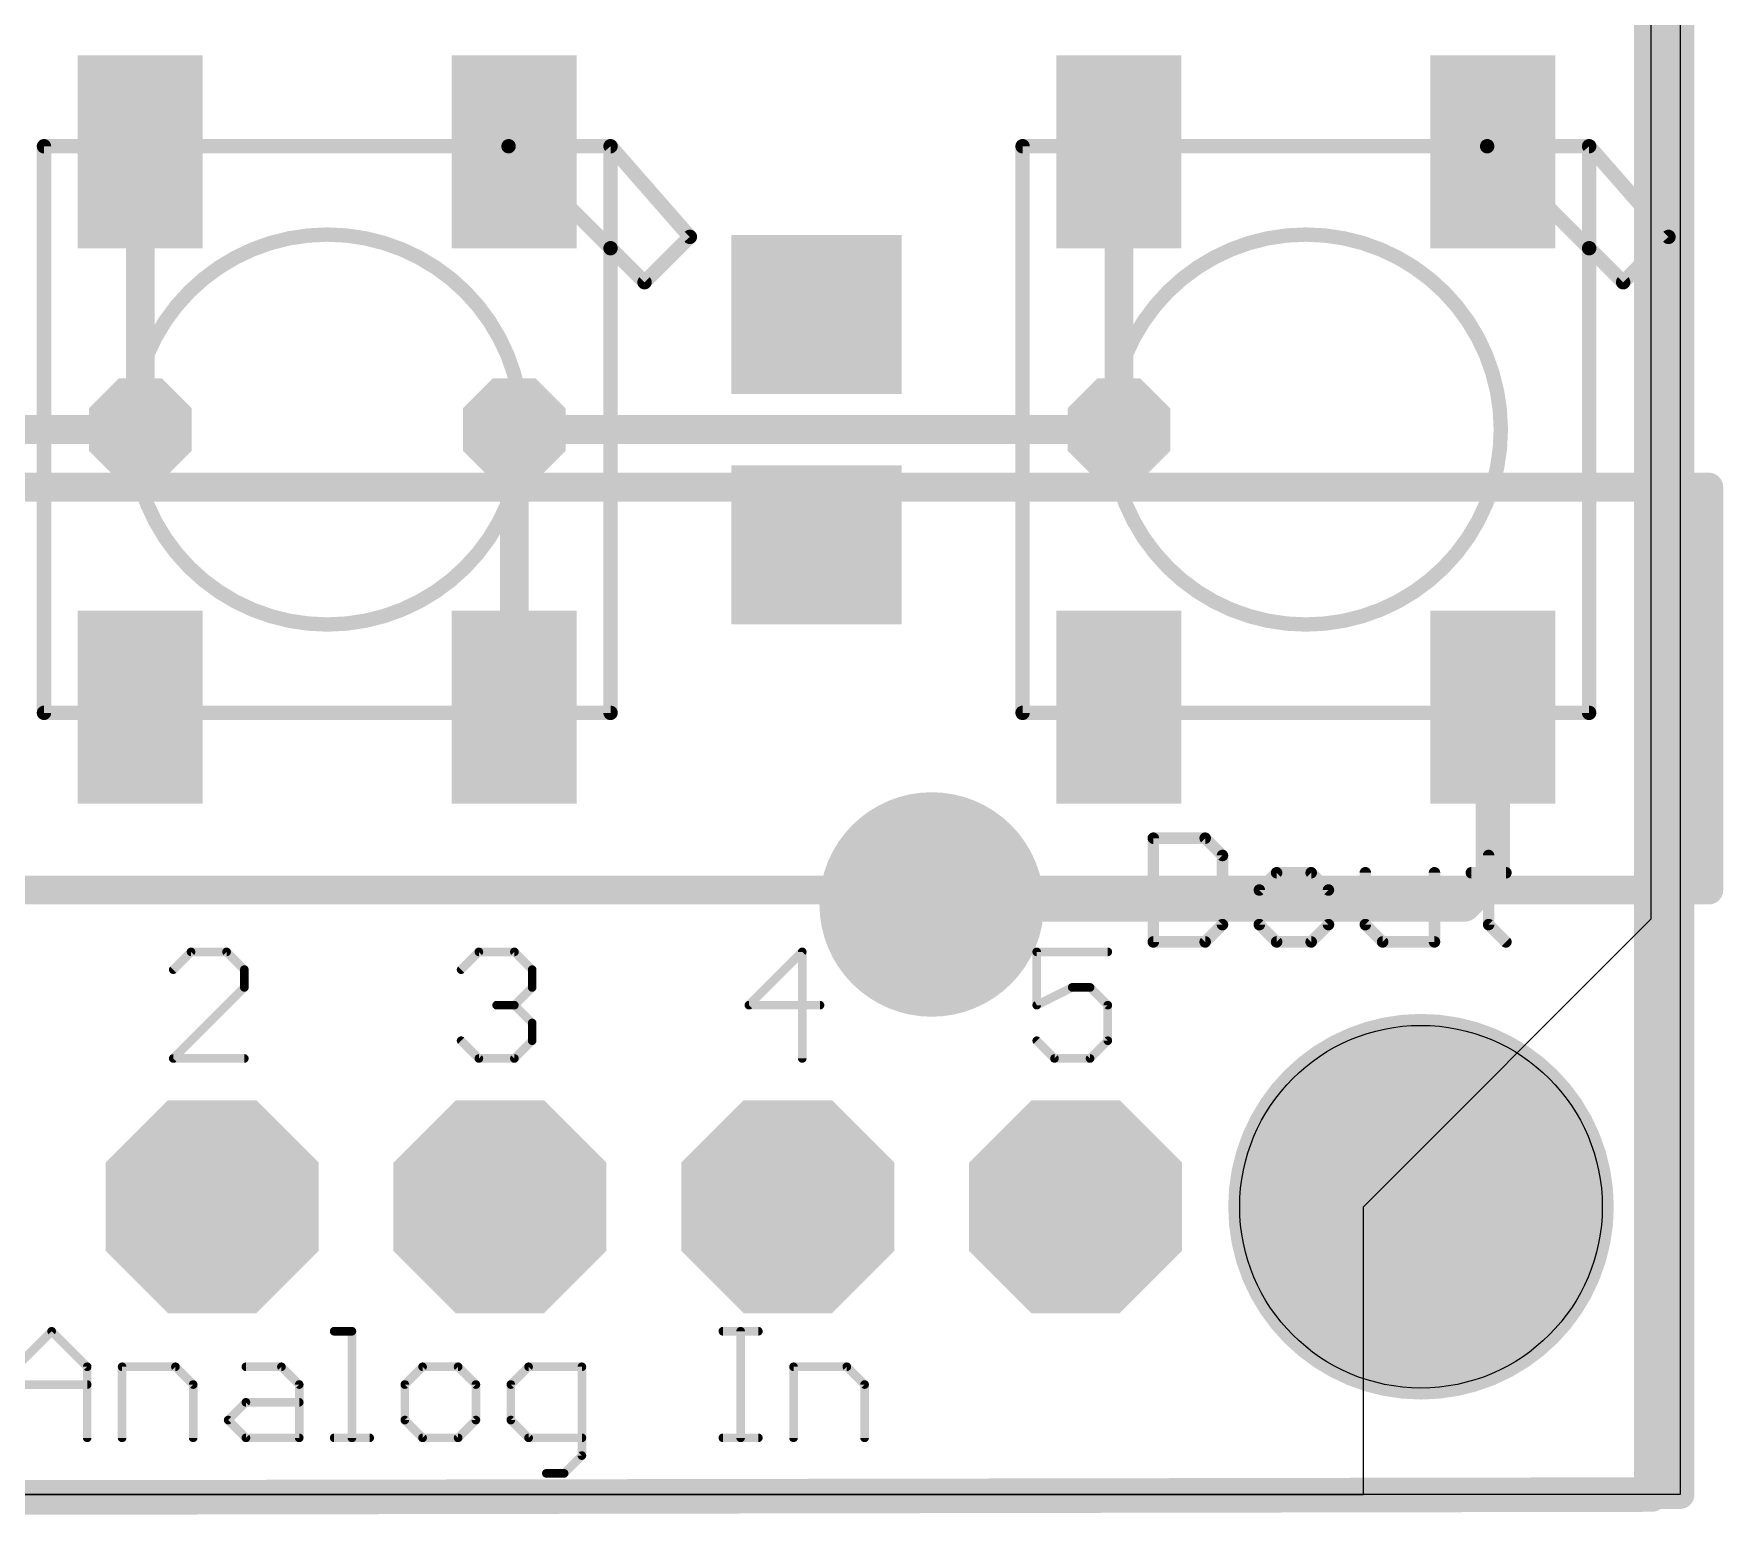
# Model space of a CAD drawing. Extents: x -0.4 to 69.2, y -1 to 53.5.
# Drawn here: x 54.31 to 69.22, y -0.28 to 12.89 of the extents above; entities that cross this region are included whole.
import ezdxf

# ---------------------------------------------------------------- set-up
doc = ezdxf.new("R2010")
doc.units = 0
for name, color, linetype in [('1', 12, 'CONTINUOUS'), ('16', 132, 'CONTINUOUS'), ('17', 110, 'CONTINUOUS'), ('18', 110, 'CONTINUOUS'), ('20', 53, 'CONTINUOUS'), ('21', 40, 'CONTINUOUS'), ('22', 6, 'CONTINUOUS'), ('29', 253, 'CONTINUOUS')]:
    doc.layers.add(name, color=color, linetype=linetype)

# ---------------------------------------------------------------- blocks, each defined once
blk = doc.blocks.new('RECT')
blk.add_solid([(-0.5, -0.5), (0.5, -0.5), (-0.5, 0.5), (0.5, 0.5)])
blk = doc.blocks.new('ROUNDP')
at = {"const_width": 0.5}
blk.add_lwpolyline([(0, -0.25, 1), (0, 0.25, 1), (0, -0.25)], format="xyb", dxfattribs=at)
blk = doc.blocks.new('OCTAGONP')
at = {"const_width": 0.5}
blk.add_lwpolyline([(-0.25, -0.1036), (-0.25, 0.1036), (-0.1036, 0.25), (0.1036, 0.25), (0.25, 0.1036), (0.25, -0.1036), (0.1036, -0.25), (-0.1036, -0.25), (-0.25, -0.1036), (-0.25, 0.1036)], dxfattribs=at)
blk = doc.blocks.new('OCTAGONV')
at = {"const_width": 0.5}
blk.add_lwpolyline([(-0.25, -0.1036), (-0.25, 0.1036), (-0.1036, 0.25), (0.1036, 0.25), (0.25, 0.1036), (0.25, -0.1036), (0.1036, -0.25), (-0.1036, -0.25), (-0.25, -0.1036), (-0.25, 0.1036)], dxfattribs=at)

msp = doc.modelspace()

# ---------------------------------------------------------------- linework, layer by layer
at = {"layer": '1'}
for points, const_width in [([(68.834, 53.34), (68.834, 0)], 0.254), ([(55.246, 11.848), (55.246, 9.398)], 0.254), ([(63.882, 11.848), (63.882, 9.398)], 0.254), ([(58.546, 9.398), (58.546, 6.948)], 0.254), ([(0.254, 8.89), (69.088, 8.89)], 0.254), ([(69.088, 8.89), (69.088, 5.334)], 0.254), ([(67.182, 5.461), (67.182, 6.948)], 0.3048), ([(66.928, 5.207), (67.182, 5.461)], 0.3048), ([(69.088, 5.334), (0.254, 5.334)], 0.254), ([(62.23, 5.207), (66.928, 5.207)], 0.3048), ([(68.834, 0), (0, 0)], 0.254)]:
    msp.add_lwpolyline(points, dxfattribs=dict(at, const_width=const_width))
for points, const_width in [([(55.3095, 11.848, 1), (55.1825, 11.848)], 0.127), ([(63.9455, 11.848, 1), (63.8185, 11.848)], 0.127), ([(55.1825, 9.398, 1), (55.3095, 9.398)], 0.127), ([(58.6095, 9.398, 1), (58.4825, 9.398)], 0.127), ([(63.8185, 9.398, 1), (63.9455, 9.398)], 0.127), ([(69.1515, 8.89, 1), (69.0245, 8.89)], 0.127), ([(69.088, 8.8265, 1), (69.088, 8.9535)], 0.127), ([(58.4825, 6.948, 1), (58.6095, 6.948)], 0.127), ([(67.2582, 6.948, 1), (67.1058, 6.948)], 0.1524), ([(67.1058, 5.461, 1), (67.2582, 5.461)], 0.1524), ([(67.2359, 5.4071, 1), (67.1281, 5.5149)], 0.1524), ([(69.0245, 5.334, 1), (69.1515, 5.334)], 0.127), ([(69.088, 5.2705, 1), (69.088, 5.3975)], 0.127), ([(62.23, 5.2832, 1), (62.23, 5.1308)], 0.1524), ([(66.8741, 5.2609, 1), (66.9819, 5.1531)], 0.1524), ([(66.928, 5.1308, 1), (66.928, 5.2832)], 0.1524), ([(68.7705, 0, 1), (68.8975, 0)], 0.127), ([(68.834, -0.0635, 1), (68.834, 0.0635)], 0.127)]:
    msp.add_lwpolyline(points, format="xyb", dxfattribs=dict(at, const_width=const_width))
at = {"layer": '16'}
for points, const_width in [([(68.58, 0), (68.58, 53.34)], 0.3048), ([(55.246, 9.398), (49.402, 9.398)], 0.254), ([(63.882, 9.398), (58.546, 9.398)], 0.254), ([(-0.254, -0.127), (68.58, 0)], 0.3048)]:
    msp.add_lwpolyline(points, dxfattribs=dict(at, const_width=const_width))
for points, const_width in [([(55.246, 9.3345, 1), (55.246, 9.4615)], 0.127), ([(58.546, 9.4615, 1), (58.546, 9.3345)], 0.127), ([(63.882, 9.3345, 1), (63.882, 9.4615)], 0.127), ([(68.5801, -0.0762, 1), (68.5799, 0.0762)], 0.1524), ([(68.5038, 0, 1), (68.6562, 0)], 0.1524)]:
    msp.add_lwpolyline(points, format="xyb", dxfattribs=dict(at, const_width=const_width))
at = {"layer": '20'}
for p, q in [((68.834, 53.34), (68.834, 0)), ((68.834, 0), (0.381, 0))]:
    msp.add_line(p, q, dxfattribs=at)
msp.add_circle((66.548, 2.54), 1.6, dxfattribs=at)
at = {"layer": '21'}
for points, const_width in [([(54.4278, 11.898, 1), (54.3642, 11.898)], 0.0635), ([(54.396, 11.9298, 1), (54.396, 11.8662)], 0.0635), ([(58.5185, 11.9205, 1), (58.4735, 11.8755)], 0.0635), ([(58.496, 11.9298, 1), (58.496, 11.8662)], 0.0635), ([(58.496, 11.8662, 1), (58.496, 11.9298)], 0.0635), ([(59.4278, 11.898, 1), (59.3642, 11.898)], 0.0635), ([(59.4199, 11.9189, 1), (59.3721, 11.8771)], 0.0635), ([(59.396, 11.8662, 1), (59.396, 11.9298)], 0.0635), ([(63.032, 11.9298, 1), (63.032, 11.8662)], 0.0635), ([(63.0638, 11.898, 1), (63.0003, 11.898)], 0.0635), ([(67.132, 11.9298, 1), (67.132, 11.8662)], 0.0635), ([(67.1545, 11.9205, 1), (67.1095, 11.8755)], 0.0635), ([(67.132, 11.8662, 1), (67.132, 11.9298)], 0.0635), ([(68.0637, 11.898, 1), (68.0002, 11.898)], 0.0635), ([(68.0559, 11.9189, 1), (68.0081, 11.8771)], 0.0635), ([(68.032, 11.8662, 1), (68.032, 11.9298)], 0.0635), ([(56.896, 7.6775, 1), (56.896, 11.1185, 1), (56.896, 7.6775)], 0.127), ([(65.532, 7.6775, 1), (65.532, 11.1185, 1), (65.532, 7.6775)], 0.127), ([(59.4278, 10.998, 1), (59.3642, 10.998)], 0.0635), ([(59.4185, 11.0205, 1), (59.3735, 10.9755)], 0.0635), ([(59.3735, 10.9755, 1), (59.4185, 11.0205)], 0.0635), ([(60.0721, 11.0771, 1), (60.1199, 11.1189)], 0.0635), ([(60.1185, 11.0755, 1), (60.0735, 11.1205)], 0.0635), ([(68.0545, 11.0205, 1), (68.0095, 10.9755)], 0.0635), ([(68.0637, 10.998, 1), (68.0002, 10.998)], 0.0635), ([(68.0095, 10.9755, 1), (68.0545, 11.0205)], 0.0635), ([(68.7081, 11.0771, 1), (68.7559, 11.1189)], 0.0635), ([(68.7545, 11.0755, 1), (68.7095, 11.1205)], 0.0635), ([(59.3642, 10.998, 1), (59.4278, 10.998)], 0.0635), ([(68.0002, 10.998, 1), (68.0637, 10.998)], 0.0635), ([(59.6735, 10.7205, 1), (59.7185, 10.6755)], 0.0635), ([(59.6735, 10.6755, 1), (59.7185, 10.7205)], 0.0635), ([(68.3095, 10.7205, 1), (68.3545, 10.6755)], 0.0635), ([(68.3095, 10.6755, 1), (68.3545, 10.7205)], 0.0635), ([(60.706, 9.4488, 1), (60.706, 9.3472)], 0.1016), ([(61.722, 9.3472, 1), (61.722, 9.4488)], 0.1016), ([(54.3642, 6.898, 1), (54.4278, 6.898)], 0.0635), ([(54.396, 6.9298, 1), (54.396, 6.8663)], 0.0635), ([(59.3642, 6.898, 1), (59.4278, 6.898)], 0.0635), ([(59.396, 6.8663, 1), (59.396, 6.9298)], 0.0635), ([(63.032, 6.9298, 1), (63.032, 6.8663)], 0.0635), ([(63.0003, 6.898, 1), (63.0638, 6.898)], 0.0635), ([(68.0002, 6.898, 1), (68.0637, 6.898)], 0.0635), ([(68.032, 6.8663, 1), (68.032, 6.9298)], 0.0635), ([(64.2112, 5.792, 1), (64.1604, 5.792)], 0.0508), ([(64.1858, 5.8174, 1), (64.1858, 5.7666)], 0.0508), ([(64.6614, 5.8099, 1), (64.6254, 5.774)], 0.0508), ([(64.6434, 5.7666, 1), (64.6434, 5.8174)], 0.0508), ([(64.8213, 5.6395, 1), (64.7705, 5.6395)], 0.0508), ([(64.778, 5.6215, 1), (64.8139, 5.6574)], 0.0508), ([(67.1703, 5.6395, 1), (67.1195, 5.6395)], 0.0508), ([(65.2738, 5.5123, 1), (65.2738, 5.4615)], 0.0508), ([(65.2918, 5.469, 1), (65.2559, 5.5049)], 0.0508), ([(65.5969, 5.5049, 1), (65.5609, 5.469)], 0.0508), ([(65.5789, 5.4615, 1), (65.5789, 5.5123)], 0.0508), ([(66.0822, 5.4869, 1), (66.0314, 5.4869)], 0.0508), ([(66.6924, 5.4869, 1), (66.6416, 5.4869)], 0.0508), ([(66.9924, 5.5123, 1), (66.9924, 5.4615)], 0.0508), ([(67.2974, 5.4615, 1), (67.2974, 5.5123)], 0.0508), ([(65.1467, 5.3344, 1), (65.0959, 5.3344)], 0.0508), ([(65.1034, 5.3524, 1), (65.1393, 5.3164)], 0.0508), ([(65.7568, 5.3344, 1), (65.706, 5.3344)], 0.0508), ([(65.7135, 5.3164, 1), (65.7494, 5.3524)], 0.0508), ([(64.8139, 5.0114, 1), (64.778, 5.0473)], 0.0508), ([(65.1393, 5.0473, 1), (65.1034, 5.0114)], 0.0508), ([(65.7494, 5.0114, 1), (65.7135, 5.0473)], 0.0508), ([(66.0748, 5.0473, 1), (66.0389, 5.0114)], 0.0508), ([(67.1628, 5.0473, 1), (67.1269, 5.0114)], 0.0508), ([(64.1858, 4.9022, 1), (64.1858, 4.8514)], 0.0508), ([(64.6254, 4.8948, 1), (64.6614, 4.8588)], 0.0508), ([(64.6434, 4.8514, 1), (64.6434, 4.9022)], 0.0508), ([(64.7705, 5.0293, 1), (64.8213, 5.0293)], 0.0508), ([(65.0959, 5.0293, 1), (65.1467, 5.0293)], 0.0508), ([(65.2738, 4.9022, 1), (65.2738, 4.8514)], 0.0508), ([(65.2559, 4.8588, 1), (65.2918, 4.8948)], 0.0508), ([(65.5609, 4.8948, 1), (65.5969, 4.8588)], 0.0508), ([(65.5789, 4.8514, 1), (65.5789, 4.9022)], 0.0508), ([(65.706, 5.0293, 1), (65.7568, 5.0293)], 0.0508), ([(66.0314, 5.0293, 1), (66.0822, 5.0293)], 0.0508), ([(66.2094, 4.9022, 1), (66.2094, 4.8514)], 0.0508), ([(66.1914, 4.8588, 1), (66.2273, 4.8948)], 0.0508), ([(66.667, 4.8514, 1), (66.667, 4.9022)], 0.0508), ([(67.1195, 5.0293, 1), (67.1703, 5.0293)], 0.0508), ([(67.2795, 4.8588, 1), (67.3154, 4.8948)], 0.0508), ([(55.6939, 4.8078, 1), (55.6939, 4.7697)], 0.0381), ([(55.7073, 4.7752, 1), (55.6804, 4.8022)], 0.0381), ([(56.0209, 4.8022, 1), (55.9939, 4.7752)], 0.0381), ([(56.0074, 4.7697, 1), (56.0074, 4.8078)], 0.0381), ([(58.2339, 4.8078, 1), (58.2339, 4.7697)], 0.0381), ([(58.2473, 4.7752, 1), (58.2204, 4.8022)], 0.0381), ([(58.5609, 4.8022, 1), (58.5339, 4.7752)], 0.0381), ([(58.5474, 4.7697, 1), (58.5474, 4.8078)], 0.0381), ([(61.1065, 4.7887, 1), (61.0684, 4.7887)], 0.0381), ([(61.1009, 4.7752, 1), (61.0739, 4.8022)], 0.0381), ([(63.1761, 4.7887, 1), (63.138, 4.7887)], 0.0381), ([(63.1571, 4.8078, 1), (63.1571, 4.7697)], 0.0381), ([(63.7842, 4.7697, 1), (63.7842, 4.8078)], 0.0381), ([(64.1604, 4.8768, 1), (64.2112, 4.8768)], 0.0508), ([(66.6416, 4.8768, 1), (66.6924, 4.8768)], 0.0508), ([(55.5236, 4.6454, 1), (55.5506, 4.6185)], 0.0381), ([(56.1832, 4.6319, 1), (56.1451, 4.6319)], 0.0381), ([(56.1507, 4.6185, 1), (56.1776, 4.6454)], 0.0381), ([(58.0636, 4.6454, 1), (58.0906, 4.6185)], 0.0381), ([(58.7232, 4.6319, 1), (58.6851, 4.6319)], 0.0381), ([(58.6907, 4.6185, 1), (58.7176, 4.6454)], 0.0381), ([(56.1451, 4.4752, 1), (56.1832, 4.4752)], 0.0381), ([(56.1776, 4.4617, 1), (56.1507, 4.4886)], 0.0381), ([(58.6851, 4.4752, 1), (58.7232, 4.4752)], 0.0381), ([(58.7176, 4.4617, 1), (58.6907, 4.4886)], 0.0381), ([(63.4706, 4.4942, 1), (63.4706, 4.4561)], 0.0381), ([(63.4792, 4.4581, 1), (63.4621, 4.4922)], 0.0381), ([(63.6409, 4.4886, 1), (63.6139, 4.4617)], 0.0381), ([(63.6274, 4.4561, 1), (63.6274, 4.4942)], 0.0381), ([(58.3906, 4.3375, 1), (58.3906, 4.2994)], 0.0381), ([(58.5609, 4.3319, 1), (58.5339, 4.3049)], 0.0381), ([(58.5339, 4.3319, 1), (58.5609, 4.3049)], 0.0381), ([(58.5474, 4.2994, 1), (58.5474, 4.3375)], 0.0381), ([(60.6171, 4.3375, 1), (60.6171, 4.2994)], 0.0381), ([(60.6036, 4.3319, 1), (60.6306, 4.3049)], 0.0381), ([(61.2442, 4.2994, 1), (61.2442, 4.3375)], 0.0381), ([(63.138, 4.3184, 1), (63.1761, 4.3184)], 0.0381), ([(63.1486, 4.3354, 1), (63.1656, 4.3014)], 0.0381), ([(63.8032, 4.3184, 1), (63.7651, 4.3184)], 0.0381), ([(63.7707, 4.3049, 1), (63.7976, 4.3319)], 0.0381), ([(58.7232, 4.1616, 1), (58.6851, 4.1616)], 0.0381), ([(58.6907, 4.1482, 1), (58.7176, 4.1751)], 0.0381), ([(58.0906, 4.0183, 1), (58.0636, 3.9914)], 0.0381), ([(58.7176, 3.9914, 1), (58.6907, 4.0183)], 0.0381), ([(63.1706, 4.0183, 1), (63.1436, 3.9914)], 0.0381), ([(63.7976, 3.9914, 1), (63.7707, 4.0183)], 0.0381), ([(55.5371, 3.8672, 1), (55.5371, 3.8291)], 0.0381), ([(55.5236, 3.8616, 1), (55.5506, 3.8346)], 0.0381), ([(56.1642, 3.8291, 1), (56.1642, 3.8672)], 0.0381), ([(58.2339, 3.8672, 1), (58.2339, 3.8291)], 0.0381), ([(58.2204, 3.8346, 1), (58.2473, 3.8616)], 0.0381), ([(58.5339, 3.8616, 1), (58.5609, 3.8346)], 0.0381), ([(58.5474, 3.8291, 1), (58.5474, 3.8672)], 0.0381), ([(58.6851, 4.0049, 1), (58.7232, 4.0049)], 0.0381), ([(63.3139, 3.8672, 1), (63.3139, 3.8291)], 0.0381), ([(63.3004, 3.8346, 1), (63.3273, 3.8616)], 0.0381), ([(63.6139, 3.8616, 1), (63.6409, 3.8346)], 0.0381), ([(63.6274, 3.8291, 1), (63.6274, 3.8672)], 0.0381), ([(63.7651, 4.0049, 1), (63.8032, 4.0049)], 0.0381), ([(61.0684, 3.8481, 1), (61.1065, 3.8481)], 0.0381), ([(54.4772, 1.4545, 1), (54.4503, 1.4275)], 0.0381), ([(54.4772, 1.4275, 1), (54.4503, 1.4545)], 0.0381), ([(56.9568, 1.4601, 1), (56.9568, 1.422)], 0.0381), ([(57.1326, 1.441, 1), (57.0945, 1.441)], 0.0381), ([(57.1135, 1.422, 1), (57.1135, 1.4601)], 0.0381), ([(60.387, 1.4601, 1), (60.387, 1.422)], 0.0381), ([(60.5628, 1.441, 1), (60.5247, 1.441)], 0.0381), ([(60.7005, 1.422, 1), (60.7005, 1.4601)], 0.0381), ([(54.7963, 1.1275, 1), (54.7582, 1.1275)], 0.0381), ([(54.7638, 1.114, 1), (54.7907, 1.1409)], 0.0381), ([(55.1048, 1.1275, 1), (55.0667, 1.1275)], 0.0381), ([(55.0857, 1.1465, 1), (55.0857, 1.1084)], 0.0381), ([(55.5695, 1.1409, 1), (55.5425, 1.114)], 0.0381), ([(55.556, 1.1084, 1), (55.556, 1.1465)], 0.0381), ([(56.178, 1.1465, 1), (56.178, 1.1084)], 0.0381), ([(56.505, 1.1409, 1), (56.4781, 1.114)], 0.0381), ([(56.4915, 1.1084, 1), (56.4915, 1.1465)], 0.0381), ([(57.7372, 1.1465, 1), (57.7372, 1.1084)], 0.0381), ([(57.7507, 1.114, 1), (57.7237, 1.1409)], 0.0381), ([(58.0642, 1.1409, 1), (58.0373, 1.114)], 0.0381), ([(58.0507, 1.1084, 1), (58.0507, 1.1465)], 0.0381), ([(58.6727, 1.1465, 1), (58.6727, 1.1084)], 0.0381), ([(58.6862, 1.114, 1), (58.6592, 1.1409)], 0.0381), ([(59.1621, 1.1275, 1), (59.124, 1.1275)], 0.0381), ([(59.143, 1.1084, 1), (59.143, 1.1465)], 0.0381), ([(61.0297, 1.1275, 1), (60.9916, 1.1275)], 0.0381), ([(61.0107, 1.1465, 1), (61.0107, 1.1084)], 0.0381), ([(61.4944, 1.1409, 1), (61.4675, 1.114)], 0.0381), ([(61.481, 1.1084, 1), (61.481, 1.1465)], 0.0381), ([(54.7773, 0.9516, 1), (54.7773, 0.9898)], 0.0381), ([(55.7318, 0.9707, 1), (55.6937, 0.9707)], 0.0381), ([(55.6993, 0.9572, 1), (55.7263, 0.9842)], 0.0381), ([(56.6674, 0.9707, 1), (56.6293, 0.9707)], 0.0381), ([(56.6348, 0.9572, 1), (56.6618, 0.9842)], 0.0381), ([(57.5995, 0.9707, 1), (57.5614, 0.9707)], 0.0381), ([(57.567, 0.9842, 1), (57.5939, 0.9572)], 0.0381), ([(58.2266, 0.9707, 1), (58.1885, 0.9707)], 0.0381), ([(58.194, 0.9572, 1), (58.221, 0.9842)], 0.0381), ([(58.535, 0.9707, 1), (58.4969, 0.9707)], 0.0381), ([(58.5025, 0.9842, 1), (58.5294, 0.9572)], 0.0381), ([(61.6568, 0.9707, 1), (61.6187, 0.9707)], 0.0381), ([(61.6243, 0.9572, 1), (61.6512, 0.9842)], 0.0381), ([(56.178, 0.833, 1), (56.178, 0.7949)], 0.0381), ([(56.1915, 0.8005, 1), (56.1645, 0.8274)], 0.0381), ([(56.6483, 0.7949, 1), (56.6483, 0.833)], 0.0381), ([(56.0347, 0.6706, 1), (56.0078, 0.6437)], 0.0381), ([(56.0078, 0.6706, 1), (56.0347, 0.6437)], 0.0381), ([(57.5614, 0.6572, 1), (57.5995, 0.6572)], 0.0381), ([(57.5939, 0.6706, 1), (57.567, 0.6437)], 0.0381), ([(58.1885, 0.6572, 1), (58.2266, 0.6572)], 0.0381), ([(58.221, 0.6437, 1), (58.194, 0.6706)], 0.0381), ([(58.4969, 0.6572, 1), (58.535, 0.6572)], 0.0381), ([(58.5294, 0.6706, 1), (58.5025, 0.6437)], 0.0381), ([(54.7582, 0.5004, 1), (54.7963, 0.5004)], 0.0381), ([(55.0667, 0.5004, 1), (55.1048, 0.5004)], 0.0381), ([(55.6937, 0.5004, 1), (55.7318, 0.5004)], 0.0381), ([(56.178, 0.5195, 1), (56.178, 0.4814)], 0.0381), ([(56.1645, 0.4869, 1), (56.1915, 0.5139)], 0.0381), ([(56.6293, 0.5004, 1), (56.6674, 0.5004)], 0.0381), ([(56.6483, 0.4814, 1), (56.6483, 0.5195)], 0.0381), ([(56.9568, 0.5195, 1), (56.9568, 0.4814)], 0.0381), ([(57.0945, 0.5004, 1), (57.1326, 0.5004)], 0.0381), ([(57.2703, 0.4814, 1), (57.2703, 0.5195)], 0.0381), ([(57.7372, 0.5195, 1), (57.7372, 0.4814)], 0.0381), ([(57.7237, 0.4869, 1), (57.7507, 0.5139)], 0.0381), ([(58.0373, 0.5139, 1), (58.0642, 0.4869)], 0.0381), ([(58.0507, 0.4814, 1), (58.0507, 0.5195)], 0.0381), ([(58.6727, 0.5195, 1), (58.6727, 0.4814)], 0.0381), ([(58.6592, 0.4869, 1), (58.6862, 0.5139)], 0.0381), ([(59.143, 0.4814, 1), (59.143, 0.5195)], 0.0381), ([(60.387, 0.5195, 1), (60.387, 0.4814)], 0.0381), ([(60.5247, 0.5004, 1), (60.5628, 0.5004)], 0.0381), ([(60.7005, 0.4814, 1), (60.7005, 0.5195)], 0.0381), ([(60.9916, 0.5004, 1), (61.0297, 0.5004)], 0.0381), ([(61.6187, 0.5004, 1), (61.6568, 0.5004)], 0.0381), ([(59.124, 0.3436, 1), (59.1621, 0.3436)], 0.0381), ([(59.1565, 0.3302, 1), (59.1296, 0.3571)], 0.0381), ([(58.8295, 0.2059, 1), (58.8295, 0.1678)], 0.0381), ([(58.9728, 0.2003, 1), (58.9997, 0.1734)], 0.0381), ([(58.9863, 0.1678, 1), (58.9863, 0.2059)], 0.0381)]:
    msp.add_lwpolyline(points, format="xyb", dxfattribs=dict(at, const_width=const_width))
for points, const_width in [([(54.396, 6.898), (54.396, 11.898)], 0.127), ([(54.396, 11.898), (58.496, 11.898)], 0.127), ([(58.496, 11.898), (59.396, 11.898)], 0.127), ([(58.496, 11.898), (59.396, 10.998)], 0.127), ([(59.396, 11.898), (59.396, 10.998)], 0.127), ([(60.096, 11.098), (59.396, 11.898)], 0.127), ([(63.032, 6.898), (63.032, 11.898)], 0.127), ([(63.032, 11.898), (67.132, 11.898)], 0.127), ([(67.132, 11.898), (68.032, 11.898)], 0.127), ([(67.132, 11.898), (68.032, 10.998)], 0.127), ([(68.032, 11.898), (68.032, 10.998)], 0.127), ([(68.732, 11.098), (68.032, 11.898)], 0.127), ([(59.396, 10.998), (59.396, 6.898)], 0.127), ([(59.396, 10.998), (59.696, 10.698)], 0.127), ([(59.696, 10.698), (60.096, 11.098)], 0.127), ([(68.032, 10.998), (68.032, 6.898)], 0.127), ([(68.032, 10.998), (68.332, 10.698)], 0.127), ([(68.332, 10.698), (68.732, 11.098)], 0.127), ([(60.706, 9.398), (61.722, 9.398)], 0.2032), ([(59.396, 6.898), (54.396, 6.898)], 0.127), ([(68.032, 6.898), (63.032, 6.898)], 0.127), ([(64.1858, 5.792), (64.1858, 4.8768)], 0.1016), ([(64.6434, 5.792), (64.1858, 5.792)], 0.1016), ([(64.7959, 5.6395), (64.6434, 5.792)], 0.1016), ([(64.7959, 5.0293), (64.7959, 5.6395)], 0.1016), ([(67.1449, 5.6395), (67.1449, 5.0293)], 0.1016), ([(65.2738, 5.4869), (65.1213, 5.3344)], 0.1016), ([(65.5789, 5.4869), (65.2738, 5.4869)], 0.1016), ([(65.7314, 5.3344), (65.5789, 5.4869)], 0.1016), ([(66.0568, 5.4869), (66.0568, 5.0293)], 0.1016), ([(66.667, 4.8768), (66.667, 5.4869)], 0.1016), ([(66.9924, 5.4869), (67.2974, 5.4869)], 0.1016), ([(65.1213, 5.3344), (65.1213, 5.0293)], 0.1016), ([(65.7314, 5.0293), (65.7314, 5.3344)], 0.1016), ([(64.6434, 4.8768), (64.7959, 5.0293)], 0.1016), ([(65.1213, 5.0293), (65.2738, 4.8768)], 0.1016), ([(65.5789, 4.8768), (65.7314, 5.0293)], 0.1016), ([(66.0568, 5.0293), (66.2094, 4.8768)], 0.1016), ([(67.1449, 5.0293), (67.2974, 4.8768)], 0.1016), ([(64.1858, 4.8768), (64.6434, 4.8768)], 0.1016), ([(65.2738, 4.8768), (65.5789, 4.8768)], 0.1016), ([(66.2094, 4.8768), (66.667, 4.8768)], 0.1016), ([(55.6939, 4.7887), (55.5371, 4.6319)], 0.0762), ([(56.0074, 4.7887), (55.6939, 4.7887)], 0.0762), ([(56.1642, 4.6319), (56.0074, 4.7887)], 0.0762), ([(58.0771, 4.6319), (58.2339, 4.7887)], 0.0762), ([(58.2339, 4.7887), (58.5474, 4.7887)], 0.0762), ([(58.5474, 4.7887), (58.7042, 4.6319)], 0.0762), ([(61.0874, 4.7887), (60.6171, 4.3184)], 0.0762), ([(61.0874, 3.8481), (61.0874, 4.7887)], 0.0762), ([(63.7842, 4.7887), (63.1571, 4.7887)], 0.0762), ([(63.1571, 4.7887), (63.1571, 4.3184)], 0.0762), ([(56.1642, 4.4752), (56.1642, 4.6319)], 0.0762), ([(58.7042, 4.6319), (58.7042, 4.4752)], 0.0762), ([(55.5371, 3.8481), (56.1642, 4.4752)], 0.0762), ([(58.7042, 4.4752), (58.5474, 4.3184)], 0.0762), ([(63.1571, 4.3184), (63.4706, 4.4752)], 0.0762), ([(63.4706, 4.4752), (63.6274, 4.4752)], 0.0762), ([(63.6274, 4.4752), (63.7842, 4.3184)], 0.0762), ([(58.5474, 4.3184), (58.3906, 4.3184)], 0.0762), ([(58.5474, 4.3184), (58.7042, 4.1616)], 0.0762), ([(60.6171, 4.3184), (61.2442, 4.3184)], 0.0762), ([(63.7842, 4.3184), (63.7842, 4.0049)], 0.0762), ([(58.7042, 4.1616), (58.7042, 4.0049)], 0.0762), ([(58.2339, 3.8481), (58.0771, 4.0049)], 0.0762), ([(58.7042, 4.0049), (58.5474, 3.8481)], 0.0762), ([(63.3139, 3.8481), (63.1571, 4.0049)], 0.0762), ([(63.7842, 4.0049), (63.6274, 3.8481)], 0.0762), ([(56.1642, 3.8481), (55.5371, 3.8481)], 0.0762), ([(58.5474, 3.8481), (58.2339, 3.8481)], 0.0762), ([(63.6274, 3.8481), (63.3139, 3.8481)], 0.0762), ([(54.1502, 1.1275), (54.4637, 1.441)], 0.0762), ([(54.4637, 1.441), (54.7773, 1.1275)], 0.0762), ([(56.9568, 1.441), (57.1135, 1.441)], 0.0762), ([(57.1135, 1.441), (57.1135, 0.5004)], 0.0762), ([(60.387, 1.441), (60.7005, 1.441)], 0.0762), ([(60.5438, 0.5004), (60.5438, 1.441)], 0.0762), ([(54.7773, 1.1275), (54.7773, 0.5004)], 0.0762), ([(55.0857, 0.5004), (55.0857, 1.1275)], 0.0762), ([(55.0857, 1.1275), (55.556, 1.1275)], 0.0762), ([(55.556, 1.1275), (55.7128, 0.9707)], 0.0762), ([(56.178, 1.1275), (56.4915, 1.1275)], 0.0762), ([(56.4915, 1.1275), (56.6483, 0.9707)], 0.0762), ([(57.7372, 1.1275), (57.5804, 0.9707)], 0.0762), ([(58.0507, 1.1275), (57.7372, 1.1275)], 0.0762), ([(58.2075, 0.9707), (58.0507, 1.1275)], 0.0762), ([(58.6727, 1.1275), (58.516, 0.9707)], 0.0762), ([(59.143, 1.1275), (58.6727, 1.1275)], 0.0762), ([(59.143, 0.3436), (59.143, 1.1275)], 0.0762), ([(61.0107, 0.5004), (61.0107, 1.1275)], 0.0762), ([(61.0107, 1.1275), (61.481, 1.1275)], 0.0762), ([(61.481, 1.1275), (61.6377, 0.9707)], 0.0762), ([(54.1502, 0.9707), (54.7773, 0.9707)], 0.0762), ([(55.7128, 0.9707), (55.7128, 0.5004)], 0.0762), ([(56.6483, 0.9707), (56.6483, 0.5004)], 0.0762), ([(57.5804, 0.9707), (57.5804, 0.6572)], 0.0762), ([(58.2075, 0.6572), (58.2075, 0.9707)], 0.0762), ([(58.516, 0.9707), (58.516, 0.6572)], 0.0762), ([(61.6377, 0.9707), (61.6377, 0.5004)], 0.0762), ([(56.0212, 0.6572), (56.178, 0.8139)], 0.0762), ([(56.178, 0.8139), (56.6483, 0.8139)], 0.0762), ([(56.178, 0.5004), (56.0212, 0.6572)], 0.0762), ([(57.5804, 0.6572), (57.7372, 0.5004)], 0.0762), ([(58.0507, 0.5004), (58.2075, 0.6572)], 0.0762), ([(58.516, 0.6572), (58.6727, 0.5004)], 0.0762), ([(56.6483, 0.5004), (56.178, 0.5004)], 0.0762), ([(56.9568, 0.5004), (57.2703, 0.5004)], 0.0762), ([(57.7372, 0.5004), (58.0507, 0.5004)], 0.0762), ([(58.6727, 0.5004), (59.143, 0.5004)], 0.0762), ([(60.387, 0.5004), (60.7005, 0.5004)], 0.0762), ([(58.9863, 0.1869), (59.143, 0.3436)], 0.0762), ([(58.8295, 0.1869), (58.9863, 0.1869)], 0.0762)]:
    msp.add_lwpolyline(points, dxfattribs=dict(at, const_width=const_width))
at = {"layer": '22'}
for p, q in [((68.58, 5.08), (68.58, 37.846)), ((66.04, 2.54), (68.58, 5.08)), ((66.04, 0), (66.04, 2.54)), ((0, 0), (66.04, 0))]:
    msp.add_line(p, q, dxfattribs=at)
at = {"layer": '29', "const_width": 1.7016}
msp.add_lwpolyline([(66.548, 1.6892, 1), (66.548, 3.3908, 1), (66.548, 1.6892)], format="xyb", dxfattribs=at)

# ---------------------------------------------------------------- block references
at = {"layer": '1', "rotation": 90}
for p, xscale, yscale in [((55.246, 11.848), 1.5, 0.9), ((58.546, 11.848), 1.5, 0.9), ((63.882, 11.848), 1.5, 0.9), ((67.182, 11.848), 1.5, 0.9), ((61.214, 10.414), 1.2, 1.3), ((61.214, 8.382), 1.2, 1.3), ((55.246, 6.948), 1.5, 0.9), ((58.546, 6.948), 1.5, 0.9), ((63.882, 6.948), 1.5, 0.9), ((67.182, 6.948), 1.5, 0.9)]:
    msp.add_blockref('RECT', p, dxfattribs=dict(at, xscale=xscale, yscale=yscale))
at = {"layer": '17'}
for name, p, xscale, yscale in [('ROUNDP', (62.23, 5.207), 1.778, 1.778), ('ROUNDP', (62.23, 5.207), 1.778, 1.778), ('OCTAGONP', (55.88, 2.54), 1.6764, 1.6764), ('OCTAGONP', (55.88, 2.54), 1.6764, 1.6764), ('OCTAGONP', (58.42, 2.54), 1.6764, 1.6764), ('OCTAGONP', (58.42, 2.54), 1.6764, 1.6764), ('OCTAGONP', (60.96, 2.54), 1.6764, 1.6764), ('OCTAGONP', (60.96, 2.54), 1.6764, 1.6764), ('OCTAGONP', (63.5, 2.54), 1.6764, 1.6764), ('OCTAGONP', (63.5, 2.54), 1.6764, 1.6764)]:
    msp.add_blockref(name, p, dxfattribs=dict(at, xscale=xscale, yscale=yscale))
at = {"layer": '18', "xscale": 0.9064, "yscale": 0.9064}
for p in [(55.246, 9.398), (55.246, 9.398), (58.546, 9.398), (58.546, 9.398), (63.882, 9.398), (63.882, 9.398)]:
    msp.add_blockref('OCTAGONV', p, dxfattribs=at)
at = {"layer": '29', "rotation": 90}
for p, xscale, yscale in [((55.246, 11.848), 1.7032, 1.1032), ((58.546, 11.848), 1.7032, 1.1032), ((63.882, 11.848), 1.7032, 1.1032), ((67.182, 11.848), 1.7032, 1.1032), ((61.214, 10.414), 1.4032, 1.5032), ((61.214, 8.382), 1.4032, 1.5032), ((55.246, 6.948), 1.7032, 1.1032), ((58.546, 6.948), 1.7032, 1.1032), ((63.882, 6.948), 1.7032, 1.1032), ((67.182, 6.948), 1.7032, 1.1032)]:
    msp.add_blockref('RECT', p, dxfattribs=dict(at, xscale=xscale, yscale=yscale))
at = {"layer": '29'}
for name, p, xscale, yscale in [('ROUNDP', (62.23, 5.207), 1.9812, 1.9812), ('OCTAGONP', (55.88, 2.54), 1.8796, 1.8796), ('OCTAGONP', (58.42, 2.54), 1.8796, 1.8796), ('OCTAGONP', (60.96, 2.54), 1.8796, 1.8796), ('OCTAGONP', (63.5, 2.54), 1.8796, 1.8796)]:
    msp.add_blockref(name, p, dxfattribs=dict(at, xscale=xscale, yscale=yscale))

doc.saveas('drawing.dxf')
